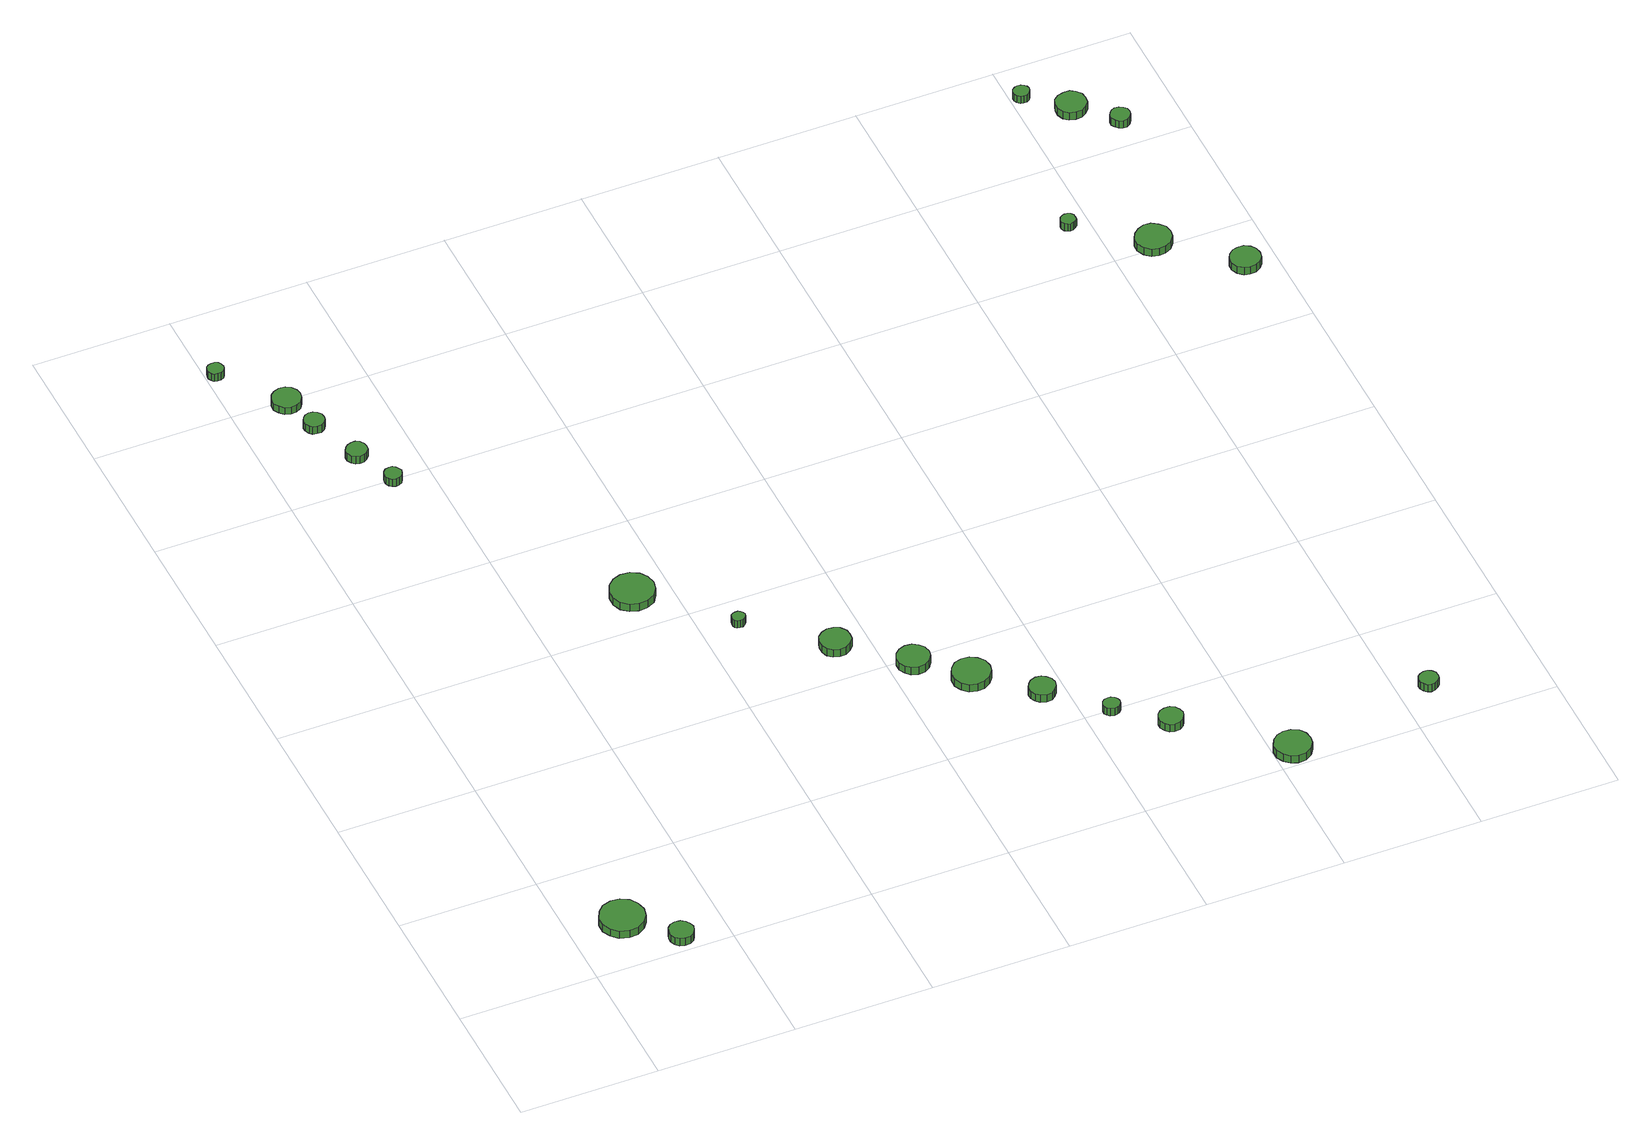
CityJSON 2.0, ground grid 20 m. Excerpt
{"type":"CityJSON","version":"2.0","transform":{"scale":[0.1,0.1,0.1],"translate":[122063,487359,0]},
"CityObjects":{
"tree1":{"type":"SolitaryVegetationObject","attributes":{"function":"something"},"geometry":[{"type":"MultiSurface","lod":"1","boundaries":[[[0,1,2,3,4,5,6,7,8,9,10,11,12,13,14]],[[15,16,17,18,19,20,21,22,23,24,25,26,27,28,29]],[[0,29,28,1]],[[1,28,27,2]],[[2,27,26,3]],[[3,26,25,4]],[[4,25,24,5]],[[5,24,23,6]],[[6,23,22,7]],[[7,22,21,8]],[[8,21,20,9]],[[9,20,19,10]],[[10,19,18,11]],[[11,18,17,12]],[[12,17,16,13]],[[13,16,15,14]],[[14,15,29,0]]]}]},
"tree2":{"type":"SolitaryVegetationObject","attributes":{"function":"something"},"geometry":[{"type":"MultiSurface","lod":"1","boundaries":[[[30,31,32,33,34,35,36,37,38,39,40,41,42,43,44]],[[45,46,47,48,49,50,51,52,53,54,55,56,57,58,59]],[[30,59,58,31]],[[31,58,57,32]],[[32,57,56,33]],[[33,56,55,34]],[[34,55,54,35]],[[35,54,53,36]],[[36,53,52,37]],[[37,52,51,38]],[[38,51,50,39]],[[39,50,49,40]],[[40,49,48,41]],[[41,48,47,42]],[[42,47,46,43]],[[43,46,45,44]],[[44,45,59,30]]]}]},
"tree3":{"type":"SolitaryVegetationObject","attributes":{"function":"something"},"geometry":[{"type":"MultiSurface","lod":"1","boundaries":[[[60,61,62,63,64,65,66,67,68,69,70,71,72,73,74]],[[75,76,77,78,79,80,81,82,83,84,85,86,87,88,89]],[[60,89,88,61]],[[61,88,87,62]],[[62,87,86,63]],[[63,86,85,64]],[[64,85,84,65]],[[65,84,83,66]],[[66,83,82,67]],[[67,82,81,68]],[[68,81,80,69]],[[69,80,79,70]],[[70,79,78,71]],[[71,78,77,72]],[[72,77,76,73]],[[73,76,75,74]],[[74,75,89,60]]]}]},
"tree4":{"type":"SolitaryVegetationObject","attributes":{"function":"something"},"geometry":[{"type":"MultiSurface","lod":"1","boundaries":[[[90,91,92,93,94,95,96,97,98,99,100,101,102,103,104]],[[105,106,107,108,109,110,111,112,113,114,115,116,117,118,119]],[[90,119,118,91]],[[91,118,117,92]],[[92,117,116,93]],[[93,116,115,94]],[[94,115,114,95]],[[95,114,113,96]],[[96,113,112,97]],[[97,112,111,98]],[[98,111,110,99]],[[99,110,109,100]],[[100,109,108,101]],[[101,108,107,102]],[[102,107,106,103]],[[103,106,105,104]],[[104,105,119,90]]]}]},
"tree5":{"type":"SolitaryVegetationObject","attributes":{"function":"something"},"geometry":[{"type":"MultiSurface","lod":"1","boundaries":[[[120,121,122,123,124,125,126,127,128,129,130,131,132,133,134]],[[135,136,137,138,139,140,141,142,143,144,145,146,147,148,149]],[[120,149,148,121]],[[121,148,147,122]],[[122,147,146,123]],[[123,146,145,124]],[[124,145,144,125]],[[125,144,143,126]],[[126,143,142,127]],[[127,142,141,128]],[[128,141,140,129]],[[129,140,139,130]],[[130,139,138,131]],[[131,138,137,132]],[[132,137,136,133]],[[133,136,135,134]],[[134,135,149,120]]]}]},
"tree6":{"type":"SolitaryVegetationObject","attributes":{"function":"something"},"geometry":[{"type":"MultiSurface","lod":"1","boundaries":[[[150,151,152,153,154,155,156,157,158,159,160,161,162,163,164]],[[165,166,167,168,169,170,171,172,173,174,175,176,177,178,179]],[[150,179,178,151]],[[151,178,177,152]],[[152,177,176,153]],[[153,176,175,154]],[[154,175,174,155]],[[155,174,173,156]],[[156,173,172,157]],[[157,172,171,158]],[[158,171,170,159]],[[159,170,169,160]],[[160,169,168,161]],[[161,168,167,162]],[[162,167,166,163]],[[163,166,165,164]],[[164,165,179,150]]]}]},
"tree7":{"type":"SolitaryVegetationObject","attributes":{"function":"something"},"geometry":[{"type":"MultiSurface","lod":"1","boundaries":[[[180,181,182,183,184,185,186,187,188,189,190,191,192,193,194]],[[195,196,197,198,199,200,201,202,203,204,205,206,207,208,209]],[[180,209,208,181]],[[181,208,207,182]],[[182,207,206,183]],[[183,206,205,184]],[[184,205,204,185]],[[185,204,203,186]],[[186,203,202,187]],[[187,202,201,188]],[[188,201,200,189]],[[189,200,199,190]],[[190,199,198,191]],[[191,198,197,192]],[[192,197,196,193]],[[193,196,195,194]],[[194,195,209,180]]]}]},
"tree8":{"type":"SolitaryVegetationObject","attributes":{"function":"something"},"geometry":[{"type":"MultiSurface","lod":"1","boundaries":[[[210,211,212,213,214,215,216,217,218,219,220,221,222,223,224]],[[225,226,227,228,229,230,231,232,233,234,235,236,237,238,239]],[[210,239,238,211]],[[211,238,237,212]],[[212,237,236,213]],[[213,236,235,214]],[[214,235,234,215]],[[215,234,233,216]],[[216,233,232,217]],[[217,232,231,218]],[[218,231,230,219]],[[219,230,229,220]],[[220,229,228,221]],[[221,228,227,222]],[[222,227,226,223]],[[223,226,225,224]],[[224,225,239,210]]]}]},
"tree9":{"type":"SolitaryVegetationObject","attributes":{"function":"something"},"geometry":[{"type":"MultiSurface","lod":"1","boundaries":[[[240,241,242,243,244,245,246,247,248,249,250,251,252,253,254]],[[255,256,257,258,259,260,261,262,263,264,265,266,267,268,269]],[[240,269,268,241]],[[241,268,267,242]],[[242,267,266,243]],[[243,266,265,244]],[[244,265,264,245]],[[245,264,263,246]],[[246,263,262,247]],[[247,262,261,248]],[[248,261,260,249]],[[249,260,259,250]],[[250,259,258,251]],[[251,258,257,252]],[[252,257,256,253]],[[253,256,255,254]],[[254,255,269,240]]]}]},
"tree10":{"type":"SolitaryVegetationObject","attributes":{"function":"something"},"geometry":[{"type":"MultiSurface","lod":"1","boundaries":[[[270,271,272,273,274,275,276,277,278,279,280,281,282,283,284]],[[285,286,287,288,289,290,291,292,293,294,295,296,297,298,299]],[[270,299,298,271]],[[271,298,297,272]],[[272,297,296,273]],[[273,296,295,274]],[[274,295,294,275]],[[275,294,293,276]],[[276,293,292,277]],[[277,292,291,278]],[[278,291,290,279]],[[279,290,289,280]],[[280,289,288,281]],[[281,288,287,282]],[[282,287,286,283]],[[283,286,285,284]],[[284,285,299,270]]]}]},
"tree11":{"type":"SolitaryVegetationObject","attributes":{"function":"something"},"geometry":[{"type":"MultiSurface","lod":"1","boundaries":[[[300,301,302,303,304,305,306,307,308,309,310,311,312,313,314]],[[315,316,317,318,319,320,321,322,323,324,325,326,327,328,329]],[[300,329,328,301]],[[301,328,327,302]],[[302,327,326,303]],[[303,326,325,304]],[[304,325,324,305]],[[305,324,323,306]],[[306,323,322,307]],[[307,322,321,308]],[[308,321,320,309]],[[309,320,319,310]],[[310,319,318,311]],[[311,318,317,312]],[[312,317,316,313]],[[313,316,315,314]],[[314,315,329,300]]]}]},
"tree12":{"type":"SolitaryVegetationObject","attributes":{"function":"something"},"geometry":[{"type":"MultiSurface","lod":"1","boundaries":[[[330,331,332,333,334,335,336,337,338,339,340,341,342,343,344]],[[345,346,347,348,349,350,351,352,353,354,355,356,357,358,359]],[[330,359,358,331]],[[331,358,357,332]],[[332,357,356,333]],[[333,356,355,334]],[[334,355,354,335]],[[335,354,353,336]],[[336,353,352,337]],[[337,352,351,338]],[[338,351,350,339]],[[339,350,349,340]],[[340,349,348,341]],[[341,348,347,342]],[[342,347,346,343]],[[343,346,345,344]],[[344,345,359,330]]]}]},
"tree13":{"type":"SolitaryVegetationObject","attributes":{"function":"something"},"geometry":[{"type":"MultiSurface","lod":"1","boundaries":[[[360,361,362,363,364,365,366,367,368,369,370,371,372,373,374]],[[375,376,377,378,379,380,381,382,383,384,385,386,387,388,389]],[[360,389,388,361]],[[361,388,387,362]],[[362,387,386,363]],[[363,386,385,364]],[[364,385,384,365]],[[365,384,383,366]],[[366,383,382,367]],[[367,382,381,368]],[[368,381,380,369]],[[369,380,379,370]],[[370,379,378,371]],[[371,378,377,372]],[[372,377,376,373]],[[373,376,375,374]],[[374,375,389,360]]]}]},
"tree14":{"type":"SolitaryVegetationObject","attributes":{"function":"something"},"geometry":[{"type":"MultiSurface","lod":"1","boundaries":[[[390,391,392,393,394,395,396,397,398,399,400,401,402,403,404]],[[405,406,407,408,409,410,411,412,413,414,415,416,417,418,419]],[[390,419,418,391]],[[391,418,417,392]],[[392,417,416,393]],[[393,416,415,394]],[[394,415,414,395]],[[395,414,413,396]],[[396,413,412,397]],[[397,412,411,398]],[[398,411,410,399]],[[399,410,409,400]],[[400,409,408,401]],[[401,408,407,402]],[[402,407,406,403]],[[403,406,405,404]],[[404,405,419,390]]]}]},
"tree15":{"type":"SolitaryVegetationObject","attributes":{"function":"something"},"geometry":[{"type":"MultiSurface","lod":"1","boundaries":[[[420,421,422,423,424,425,426,427,428,429,430,431,432,433,434]],[[435,436,437,438,439,440,441,442,443,444,445,446,447,448,449]],[[420,449,448,421]],[[421,448,447,422]],[[422,447,446,423]],[[423,446,445,424]],[[424,445,444,425]],[[425,444,443,426]],[[426,443,442,427]],[[427,442,441,428]],[[428,441,440,429]],[[429,440,439,430]],[[430,439,438,431]],[[431,438,437,432]],[[432,437,436,433]],[[433,436,435,434]],[[434,435,449,420]]]}]},
"tree16":{"type":"SolitaryVegetationObject","attributes":{"function":"something"},"geometry":[{"type":"MultiSurface","lod":"1","boundaries":[[[450,451,452,453,454,455,456,457,458,459,460,461,462,463,464]],[[465,466,467,468,469,470,471,472,473,474,475,476,477,478,479]],[[450,479,478,451]],[[451,478,477,452]],[[452,477,476,453]],[[453,476,475,454]],[[454,475,474,455]],[[455,474,473,456]],[[456,473,472,457]],[[457,472,471,458]],[[458,471,470,459]],[[459,470,469,460]],[[460,469,468,461]],[[461,468,467,462]],[[462,467,466,463]],[[463,466,465,464]],[[464,465,479,450]]]}]},
"tree17":{"type":"SolitaryVegetationObject","attributes":{"function":"something"},"geometry":[{"type":"MultiSurface","lod":"1","boundaries":[[[480,481,482,483,484,485,486,487,488,489,490,491,492,493,494]],[[495,496,497,498,499,500,501,502,503,504,505,506,507,508,509]],[[480,509,508,481]],[[481,508,507,482]],[[482,507,506,483]],[[483,506,505,484]],[[484,505,504,485]],[[485,504,503,486]],[[486,503,502,487]],[[487,502,501,488]],[[488,501,500,489]],[[489,500,499,490]],[[490,499,498,491]],[[491,498,497,492]],[[492,497,496,493]],[[493,496,495,494]],[[494,495,509,480]]]}]},
"tree18":{"type":"SolitaryVegetationObject","attributes":{"function":"something"},"geometry":[{"type":"MultiSurface","lod":"1","boundaries":[[[510,511,512,513,514,515,516,517,518,519,520,521,522,523,524]],[[525,526,527,528,529,530,531,532,533,534,535,536,537,538,539]],[[510,539,538,511]],[[511,538,537,512]],[[512,537,536,513]],[[513,536,535,514]],[[514,535,534,515]],[[515,534,533,516]],[[516,533,532,517]],[[517,532,531,518]],[[518,531,530,519]],[[519,530,529,520]],[[520,529,528,521]],[[521,528,527,522]],[[522,527,526,523]],[[523,526,525,524]],[[524,525,539,510]]]}]},
"tree19":{"type":"SolitaryVegetationObject","attributes":{"function":"something"},"geometry":[{"type":"MultiSurface","lod":"1","boundaries":[[[540,541,542,543,544,545,546,547,548,549,550,551,552,553,554]],[[555,556,557,558,559,560,561,562,563,564,565,566,567,568,569]],[[540,569,568,541]],[[541,568,567,542]],[[542,567,566,543]],[[543,566,565,544]],[[544,565,564,545]],[[545,564,563,546]],[[546,563,562,547]],[[547,562,561,548]],[[548,561,560,549]],[[549,560,559,550]],[[550,559,558,551]],[[551,558,557,552]],[[552,557,556,553]],[[553,556,555,554]],[[554,555,569,540]]]}]},
"tree20":{"type":"SolitaryVegetationObject","attributes":{"function":"something"},"geometry":[{"type":"MultiSurface","lod":"1","boundaries":[[[570,571,572,573,574,575,576,577,578,579,580,581,582,583,584]],[[585,586,587,588,589,590,591,592,593,594,595,596,597,598,599]],[[570,599,598,571]],[[571,598,597,572]],[[572,597,596,573]],[[573,596,595,574]],[[574,595,594,575]],[[575,594,593,576]],[[576,593,592,577]],[[577,592,591,578]],[[578,591,590,579]],[[579,590,589,580]],[[580,589,588,581]],[[581,588,587,582]],[[582,587,586,583]],[[583,586,585,584]],[[584,585,599,570]]]}]},
"tree21":{"type":"SolitaryVegetationObject","attributes":{"function":"something"},"geometry":[{"type":"MultiSurface","lod":"1","boundaries":[[[600,601,602,603,604,605,606,607,608,609,610,611,612,613,614]],[[615,616,617,618,619,620,621,622,623,624,625,626,627,628,629]],[[600,629,628,601]],[[601,628,627,602]],[[602,627,626,603]],[[603,626,625,604]],[[604,625,624,605]],[[605,624,623,606]],[[606,623,622,607]],[[607,622,621,608]],[[608,621,620,609]],[[609,620,619,610]],[[610,619,618,611]],[[611,618,617,612]],[[612,617,616,613]],[[613,616,615,614]],[[614,615,629,600]]]}]},
"tree22":{"type":"SolitaryVegetationObject","attributes":{"function":"something"},"geometry":[{"type":"MultiSurface","lod":"1","boundaries":[[[630,631,632,633,634,635,636,637,638,639,640,641,642,643,644]],[[645,646,647,648,649,650,651,652,653,654,655,656,657,658,659]],[[630,659,658,631]],[[631,658,657,632]],[[632,657,656,633]],[[633,656,655,634]],[[634,655,654,635]],[[635,654,653,636]],[[636,653,652,637]],[[637,652,651,638]],[[638,651,650,639]],[[639,650,649,640]],[[640,649,648,641]],[[641,648,647,642]],[[642,647,646,643]],[[643,646,645,644]],[[644,645,659,630]]]}]},
"tree23":{"type":"SolitaryVegetationObject","attributes":{"function":"something"},"geometry":[{"type":"MultiSurface","lod":"1","boundaries":[[[660,661,662,663,664,665,666,667,668,669,670,671,672,673,674]],[[675,676,677,678,679,680,681,682,683,684,685,686,687,688,689]],[[660,689,688,661]],[[661,688,687,662]],[[662,687,686,663]],[[663,686,685,664]],[[664,685,684,665]],[[665,684,683,666]],[[666,683,682,667]],[[667,682,681,668]],[[668,681,680,669]],[[669,680,679,670]],[[670,679,678,671]],[[671,678,677,672]],[[672,677,676,673]],[[673,676,675,674]],[[674,675,689,660]]]}]}
},
"vertices":[
[105,82,17],[102,95,17],[95,106,17],[83,113,17],[70,114,17],[57,110,17],[48,101,17],[42,89,17],[42,76,17],[48,64,17],[57,55,17],[70,51,17],[83,52,17],[95,59,17],[102,69,17],[102,69,4],[95,59,4],[83,52,4],[70,51,4],[57,55,4],[48,64,4],[42,76,4],[42,89,4],[48,101,4],[57,110,4],[70,114,4],[83,113,4],[95,106,4],[102,95,4],[105,82,4],
[152,25,16],[150,32,16],[146,38,16],[140,42,16],[132,43,16],[125,41,16],[120,36,16],[117,29,16],[117,22,16],[120,15,16],[125,10,16],[132,8,16],[140,8,16],[146,12,16],[150,18,16],[150,18,3],[146,12,3],[140,8,3],[132,8,3],[125,10,3],[120,15,3],[117,22,3],[117,29,3],[120,36,3],[125,41,3],[132,43,3],[140,42,3],[146,38,3],[150,32,3],[152,25,3],
[25,1280,17],[24,1285,17],[21,1289,17],[17,1291,17],[12,1291,17],[7,1290,17],[4,1287,17],[2,1282,17],[2,1278,17],[4,1273,17],[7,1270,17],[12,1269,17],[17,1269,17],[21,1271,17],[24,1275,17],[24,1275,4],[21,1271,4],[17,1269,4],[12,1269,4],[7,1270,4],[4,1273,4],[2,1278,4],[2,1282,4],[4,1287,4],[7,1290,4],[12,1291,4],[17,1291,4],[21,1289,4],[24,1285,4],[25,1280,4],
[108,1137,15],[107,1143,15],[103,1148,15],[98,1151,15],[92,1152,15],[86,1150,15],[82,1146,15],[79,1140,15],[79,1134,15],[82,1128,15],[86,1124,15],[92,1123,15],[98,1123,15],[103,1126,15],[107,1131,15],[107,1131,2],[103,1126,2],[98,1123,2],[92,1123,2],[86,1124,2],[82,1128,2],[79,1134,2],[79,1140,2],[82,1146,2],[86,1150,2],[92,1152,2],[98,1151,2],[103,1148,2],[107,1143,2],[108,1137,2],
[98,1192,15],[96,1200,15],[91,1207,15],[84,1211,15],[75,1212,15],[67,1209,15],[61,1204,15],[57,1196,15],[57,1187,15],[61,1180,15],[67,1174,15],[75,1171,15],[84,1172,15],[91,1176,15],[96,1183,15],[96,1183,3],[91,1176,3],[84,1172,3],[75,1171,3],[67,1174,3],[61,1180,3],[57,1187,3],[57,1196,3],[61,1204,3],[67,1209,3],[75,1212,3],[84,1211,3],[91,1207,3],[96,1200,3],[98,1192,3],
[137,1062,14],[136,1068,14],[132,1074,14],[127,1077,14],[121,1077,14],[115,1075,14],[110,1071,14],[107,1065,14],[107,1059,14],[110,1053,14],[115,1049,14],[121,1047,14],[127,1048,14],[132,1051,14],[136,1056,14],[136,1056,1],[132,1051,1],[127,1048,1],[121,1047,1],[115,1049,1],[110,1053,1],[107,1059,1],[107,1065,1],[110,1071,1],[115,1075,1],[121,1077,1],[127,1077,1],[132,1074,1],[136,1068,1],[137,1062,1],
[160,999,15],[158,1004,15],[155,1008,15],[151,1011,15],[146,1011,15],[141,1010,15],[137,1006,15],[135,1001,15],[135,996,15],[137,991,15],[141,988,15],[146,986,15],[151,987,15],[155,989,15],[158,994,15],[158,994,2],[155,989,2],[151,987,2],[146,986,2],[141,988,2],[137,991,2],[135,996,2],[135,1001,2],[137,1006,2],[141,1010,2],[146,1011,2],[151,1011,2],[155,1008,2],[158,1004,2],[160,999,2],
[375,657,21],[372,670,21],[365,680,21],[353,687,21],[340,688,21],[328,684,21],[318,675,21],[313,664,21],[313,650,21],[318,638,21],[328,630,21],[340,626,21],[353,627,21],[365,633,21],[372,644,21],[372,644,8],[365,633,8],[353,627,8],[340,626,8],[328,630,8],[318,638,8],[313,650,8],[313,664,8],[318,675,8],[328,684,8],[340,688,8],[353,687,8],[365,680,8],[372,670,8],[375,657,8],
[463,555,16],[462,559,16],[459,562,16],[456,564,16],[452,564,16],[448,563,16],[445,561,16],[444,557,16],[444,553,16],[445,549,16],[448,547,16],[452,546,16],[456,546,16],[459,548,16],[462,551,16],[462,551,3],[459,548,3],[456,546,3],[452,546,3],[448,547,3],[445,549,3],[444,553,3],[444,557,3],[445,561,3],[448,563,3],[452,564,3],[456,564,3],[459,562,3],[462,559,3],[463,555,3],
[575,463,15],[574,472,15],[568,480,15],[560,484,15],[551,485,15],[542,482,15],[535,476,15],[532,468,15],[532,458,15],[535,450,15],[542,444,15],[551,441,15],[560,442,15],[568,447,15],[574,454,15],[574,454,2],[568,447,2],[560,442,2],[551,441,2],[542,444,2],[535,450,2],[532,458,2],[532,468,2],[535,476,2],[542,482,2],[551,485,2],[560,484,2],[568,480,2],[574,472,2],[575,463,2],
[658,390,15],[656,400,15],[650,407,15],[642,412,15],[632,413,15],[623,410,15],[616,404,15],[612,395,15],[612,385,15],[616,377,15],[623,370,15],[632,367,15],[642,368,15],[650,373,15],[656,381,15],[656,381,2],[650,373,2],[642,368,2],[632,367,2],[623,370,2],[616,377,2],[612,385,2],[612,395,2],[616,404,2],[623,410,2],[632,413,2],[642,412,2],[650,407,2],[656,400,2],[658,390,2],
[721,333,14],[719,344,14],[712,353,14],[702,359,14],[691,360,14],[680,357,14],[672,349,14],[667,339,14],[667,327,14],[672,317,14],[680,309,14],[691,306,14],[702,307,14],[712,313,14],[719,322,14],[719,322,1],[712,313,1],[702,307,1],[691,306,1],[680,309,1],[672,317,1],[667,327,1],[667,339,1],[672,349,1],[680,357,1],[691,360,1],[702,359,1],[712,353,1],[719,344,1],[721,333,1],
[787,267,15],[785,275,15],[780,281,15],[774,285,15],[766,286,15],[758,283,15],[753,278,15],[749,271,15],[749,263,15],[753,256,15],[758,251,15],[766,248,15],[774,249,15],[780,253,15],[785,259,15],[785,259,2],[780,253,2],[774,249,2],[766,248,2],[758,251,2],[753,256,2],[749,263,2],[749,271,2],[753,278,2],[758,283,2],[766,286,2],[774,285,2],[780,281,2],[785,275,2],[787,267,2],
[851,200,14],[850,204,14],[847,208,14],[843,211,14],[838,211,14],[833,210,14],[829,207,14],[827,202,14],[827,197,14],[829,193,14],[833,190,14],[838,188,14],[843,189,14],[847,191,14],[850,195,14],[850,195,1],[847,191,1],[843,189,1],[838,188,1],[833,190,1],[829,193,1],[827,197,1],[827,202,1],[829,207,1],[833,210,1],[838,211,1],[843,211,1],[847,208,1],[850,204,1],[851,200,1],
[919,145,14],[917,152,14],[913,158,14],[907,162,14],[899,162,14],[892,160,14],[887,155,14],[884,148,14],[884,141,14],[887,134,14],[892,129,14],[899,127,14],[907,128,14],[913,132,14],[917,138,14],[917,138,1],[913,132,1],[907,128,1],[899,127,1],[892,129,1],[887,134,1],[884,141,1],[884,148,1],[887,155,1],[892,160,1],[899,162,1],[907,162,1],[913,158,1],[917,152,1],[919,145,1],
[1053,28,16],[1051,39,16],[1045,48,16],[1035,53,16],[1024,54,16],[1014,51,16],[1006,44,16],[1001,34,16],[1001,23,16],[1006,13,16],[1014,6,16],[1024,2,16],[1035,3,16],[1045,9,16],[1051,18,16],[1051,18,3],[1045,9,3],[1035,3,3],[1024,2,3],[1014,6,3],[1006,13,3],[1001,23,3],[1001,34,3],[1006,44,3],[1014,51,3],[1024,54,3],[1035,53,3],[1045,48,3],[1051,39,3],[1053,28,3],
[1258,71,16],[1257,77,16],[1253,82,16],[1248,85,16],[1242,85,16],[1237,83,16],[1233,80,16],[1230,74,16],[1230,68,16],[1233,63,16],[1237,59,16],[1242,57,16],[1248,58,16],[1253,61,16],[1257,65,16],[1257,65,3],[1253,61,3],[1248,58,3],[1242,57,3],[1237,59,3],[1233,63,3],[1230,68,3],[1230,74,3],[1233,80,3],[1237,83,3],[1242,85,3],[1248,85,3],[1253,82,3],[1257,77,3],[1258,71,3],
[1177,1079,24],[1177,1083,24],[1174,1087,24],[1170,1089,24],[1166,1089,24],[1162,1088,24],[1158,1085,24],[1156,1081,24],[1156,1077,24],[1158,1072,24],[1162,1070,24],[1166,1068,24],[1170,1069,24],[1174,1071,24],[1177,1074,24],[1177,1074,11],[1174,1071,11],[1170,1069,11],[1166,1068,11],[1162,1070,11],[1158,1072,11],[1156,1077,11],[1156,1081,11],[1158,1085,11],[1162,1088,11],[1166,1089,11],[1170,1089,11],[1174,1087,11],[1177,1083,11],[1177,1079,11],
[1282,1001,24],[1280,1012,24],[1273,1020,24],[1264,1026,24],[1254,1027,24],[1244,1023,24],[1236,1016,24],[1231,1007,24],[1231,996,24],[1236,986,24],[1244,979,24],[1254,976,24],[1264,977,24],[1273,982,24],[1280,991,24],[1280,991,11],[1273,982,11],[1264,977,11],[1254,976,11],[1244,979,11],[1236,986,11],[1231,996,11],[1231,1007,11],[1236,1016,11],[1244,1023,11],[1254,1027,11],[1264,1026,11],[1273,1020,11],[1280,1012,11],[1282,1001,11],
[1223,1332,25],[1222,1337,25],[1219,1340,25],[1215,1343,25],[1210,1343,25],[1206,1342,25],[1202,1339,25],[1200,1334,25],[1200,1330,25],[1202,1326,25],[1206,1322,25],[1210,1321,25],[1215,1321,25],[1219,1324,25],[1222,1328,25],[1222,1328,12],[1219,1324,12],[1215,1321,12],[1210,1321,12],[1206,1322,12],[1202,1326,12],[1200,1330,12],[1200,1334,12],[1202,1339,12],[1206,1342,12],[1210,1343,12],[1215,1343,12],[1219,1340,12],[1222,1337,12],[1223,1332,12],
[1374,915,24],[1372,924,24],[1367,931,24],[1359,936,24],[1350,936,24],[1342,934,24],[1335,928,24],[1331,920,24],[1331,911,24],[1335,902,24],[1342,896,24],[1350,894,24],[1359,895,24],[1367,899,24],[1372,906,24],[1372,906,11],[1367,899,11],[1359,895,11],[1350,894,11],[1342,896,11],[1335,902,11],[1331,911,11],[1331,920,11],[1335,928,11],[1342,934,11],[1350,936,11],[1359,936,11],[1367,931,11],[1372,924,11],[1374,915,11],
[1284,1285,25],[1283,1294,25],[1277,1301,25],[1270,1306,25],[1261,1306,25],[1252,1304,25],[1245,1298,25],[1242,1290,25],[1242,1281,25],[1245,1272,25],[1252,1266,25],[1261,1264,25],[1270,1265,25],[1277,1269,25],[1283,1276,25],[1283,1276,12],[1277,1269,12],[1270,1265,12],[1261,1264,12],[1252,1266,12],[1245,1272,12],[1242,1281,12],[1242,1290,12],[1245,1298,12],[1252,1304,12],[1261,1306,12],[1270,1306,12],[1277,1301,12],[1283,1294,12],[1284,1285,12],
[1327,1237,25],[1326,1243,25],[1322,1247,25],[1317,1250,25],[1311,1251,25],[1306,1249,25],[1302,1245,25],[1299,1240,25],[1299,1234,25],[1302,1229,25],[1306,1225,25],[1311,1223,25],[1317,1223,25],[1322,1226,25],[1326,1231,25],[1326,1231,12],[1322,1226,12],[1317,1223,12],[1311,1223,12],[1306,1225,12],[1302,1229,12],[1299,1234,12],[1299,1240,12],[1302,1245,12],[1306,1249,12],[1311,1251,12],[1317,1250,12],[1322,1247,12],[1326,1243,12],[1327,1237,12]
]}
